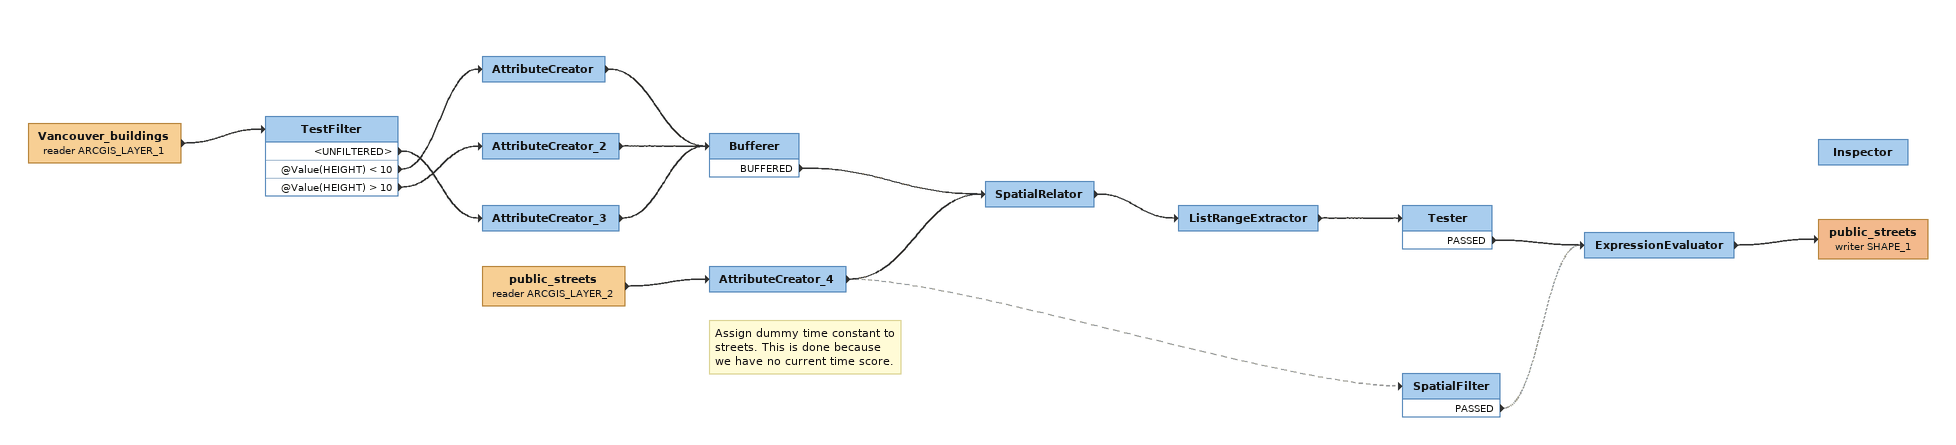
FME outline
Vancouver_buildings (reader ARCGIS_LAYER_1)
    -> TestFilter
TestFilter
    <UNFILTERED> -> AttributeCreator_3
    @Value(HEIGHT) < 10 -> AttributeCreator
    @Value(HEIGHT) > 10 -> AttributeCreator_2
AttributeCreator
    -> Bufferer
AttributeCreator_2
    -> Bufferer
AttributeCreator_3
    -> Bufferer
Bufferer
    BUFFERED -> SpatialRelator
public_streets (reader ARCGIS_LAYER_2)
    -> AttributeCreator_4
Note: Assign dummy time constant to streets. This is done because we have no current time score.
AttributeCreator_4
    -> SpatialFilter [off]
    -> SpatialRelator
SpatialRelator
    -> ListRangeExtractor
ListRangeExtractor
    -> Tester
Tester
    PASSED -> ExpressionEvaluator
SpatialFilter
    PASSED -> ExpressionEvaluator [off]
ExpressionEvaluator
    -> public_streets (writer SHAPE_1)
public_streets (writer SHAPE_1)
Inspector
